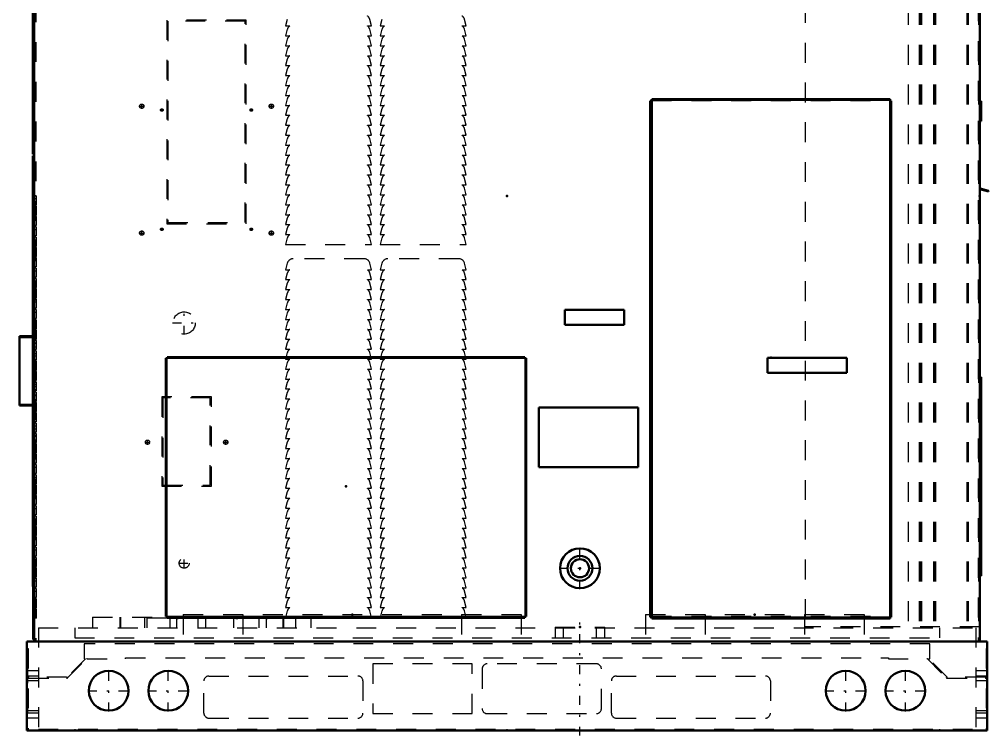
# Model space of a CAD drawing. Header units: inches. Extents: x -24.5 to 24.2, y -0.3 to 59.
# Drawn here: x -24.53 to 24.23, y -0.26 to 35.78 of the extents above; entities that cross this region are included whole.
import ezdxf

# ---------------------------------------------------------------- set-up
doc = ezdxf.new("R2010")
doc.units = ezdxf.units.IN
doc.header["$MEASUREMENT"] = 0
doc.linetypes.add('Center', pattern=[1.5, 0.45, -0.5, 0.05, -0.5])
doc.linetypes.add('Dashed', pattern=[2, 1, -1])
for name, color, linetype, lineweight in [('2d ConnectionPoints', 7, 'Continuous', 50), ('AM_0', 7, 'Continuous', 50), ('AM_4', 3, 'Continuous', 25), ('AM_7', 7, 'Center', 25), ('AM_9', 6, 'Dashed', 25)]:
    doc.layers.add(name, color=color, linetype=linetype, lineweight=lineweight)

msp = doc.modelspace()

# ---------------------------------------------------------------- linework, layer by layer
at = {"layer": '2d ConnectionPoints'}
for p in [(-23.781, 26.9), (0, 26.9), (0, 26.9), (23.781, 26.9), (13.276, 18.764), (-8.1, 12.292), (3.67, 8.161), (-7.788, 5.829), (12.463, 5.829), (3.67, 5.2), (0, 0)]:
    msp.add_point(p, dxfattribs=at)
at = {"layer": 'AM_0'}
for p, q in [((-23.782, 52.426), (-23.782, 4.475)), ((23.782, 52.426), (23.782, 4.475)), ((-23.861, 40.159), (-23.861, 29)), ((7.281, 31.762), (7.281, 5.632)), ((19.271, 31.762), (7.281, 31.762)), ((19.271, 31.728), (7.281, 31.728)), ((19.271, 31.762), (19.271, 5.632)), ((19.281, 31.757), (19.271, 31.757)), ((19.281, 31.691), (19.281, 31.757)), ((7.197, 31.691), (7.197, 5.699)), ((7.197, 31.691), (7.281, 31.691)), ((7.231, 31.691), (7.231, 5.699)), ((19.322, 31.691), (19.271, 31.691)), ((19.288, 31.691), (19.288, 5.699)), ((19.322, 31.691), (19.322, 5.699)), ((23.861, 31.659), (23.782, 31.659)), ((23.861, 31.659), (23.861, 30.659)), ((23.861, 30.659), (23.782, 30.659)), ((-23.861, 30), (-23.782, 30)), ((-23.861, 29), (-23.782, 29)), ((-23.861, 28.91), (-23.782, 28.91)), ((-23.861, 28.91), (-23.861, 7.25)), ((-23.861, 27.156), (-23.782, 27.156)), ((23.789, 27.242), (24.22, 27.127)), ((24.229, 27.16), (23.798, 27.275)), ((24.22, 27.127), (24.229, 27.16)), ((-23.861, 25.156), (-23.782, 25.156)), ((-23.861, 24.5), (-23.782, 24.5)), ((-23.861, 22), (-23.782, 22)), ((5.902, 21.159), (2.902, 21.159)), ((2.902, 21.159), (2.902, 20.409)), ((5.902, 20.409), (5.902, 21.159)), ((2.902, 20.409), (5.902, 20.409)), ((-24.532, 19.84), (-23.861, 19.84)), ((-24.532, 19.84), (-24.532, 16.348)), ((-17.1, 18.73), (-17.16, 18.73)), ((-17.16, 18.73), (-17.16, 5.73)), ((-17.126, 18.73), (-17.126, 5.73)), ((-17.1, 18.73), (-17.1, 18.79)), ((0.9, 18.79), (-17.1, 18.79)), ((0.9, 18.756), (-17.1, 18.756)), ((-17.093, 18.723), (-17.1, 18.73)), ((0.9, 18.723), (0.9, 18.79)), ((0.9, 18.73), (0.97, 18.73)), ((0.936, 18.73), (0.936, 5.73)), ((0.97, 18.73), (0.97, 5.73)), ((17.098, 18.75), (13.098, 18.75)), ((13.098, 18.75), (13.098, 18)), ((17.098, 18), (17.098, 18.75)), ((13.098, 18), (17.098, 18)), ((23.861, 17.781), (23.782, 17.781)), ((23.861, 17.781), (23.861, 7.781)), ((-23.861, 17.25), (-23.782, 17.25)), ((-24.532, 16.348), (-23.861, 16.348)), ((6.594, 16.25), (1.594, 16.25)), ((1.594, 16.25), (1.594, 13.25)), ((6.594, 13.25), (6.594, 16.25)), ((1.594, 13.25), (6.594, 13.25)), ((23.861, 7.781), (23.782, 7.781)), ((-23.861, 7.25), (-23.782, 7.25)), ((-23.841, 7.25), (-23.841, 4.569)), ((-17.093, 5.73), (-17.16, 5.73)), ((-17.1, 5.73), (-17.1, 5.66)), ((0.9, 5.694), (-17.1, 5.694)), ((0.9, 5.66), (-17.1, 5.66)), ((0.9, 5.73), (0.97, 5.73)), ((0.9, 5.73), (0.9, 5.66)), ((7.197, 5.699), (7.281, 5.699)), ((19.271, 5.666), (7.281, 5.666)), ((19.271, 5.632), (7.281, 5.632)), ((19.322, 5.699), (19.271, 5.699)), ((-24.155, 4.475), (24.155, 4.475)), ((-24.155, 4.475), (-24.155, 0)), ((-23.841, 4.569), (-23.782, 4.569)), ((24.155, 4.475), (24.155, 0)), ((-24.155, 0), (24.155, 0))]:
    msp.add_line(p, q, dxfattribs=at)
for centre, radius in [((3.67, 8.161), 1), ((3.67, 8.161), 0.625), ((3.67, 8.161), 0.455), ((-20.04, 2), 1), ((-17.04, 2), 1), ((17.04, 2), 1), ((20.04, 2), 1)]:
    msp.add_circle(centre, radius, dxfattribs=at)
for radius, start in [(0.068, 247.9757), (0.034, 221.4096)]:
    msp.add_arc((23.807, 27.308), radius, start, 255, dxfattribs=at)
at = {"layer": 'AM_4'}
for p, q in [((7.264, 31.691), (7.264, 5.699)), ((19.271, 31.695), (7.281, 31.695)), ((-23.861, 28.85), (-23.782, 28.85)), ((-23.861, 27.096), (-23.782, 27.096)), ((-23.861, 25.216), (-23.782, 25.216)), ((-23.861, 24.44), (-23.782, 24.44)), ((-23.861, 22.06), (-23.782, 22.06)), ((-24.532, 19.774), (-23.861, 19.774)), ((0.9, 18.723), (-17.093, 18.723)), ((-17.093, 5.73), (-17.093, 18.723)), ((0.903, 18.73), (0.903, 5.73)), ((-24.532, 16.414), (-23.861, 16.414)), ((0.9, 5.727), (-17.1, 5.727)), ((19.271, 5.699), (7.281, 5.699))]:
    msp.add_line(p, q, dxfattribs=at)
at = {"layer": 'AM_7'}
for p, q in [((-18.489, 31.412), (-18.261, 31.412)), ((-18.375, 31.298), (-18.375, 31.526)), ((-17.433, 31.22), (-17.299, 31.22)), ((-17.366, 31.153), (-17.366, 31.287)), ((-12.933, 31.22), (-12.799, 31.22)), ((-12.866, 31.153), (-12.866, 31.287)), ((-11.971, 31.412), (-11.743, 31.412)), ((-11.857, 31.298), (-11.857, 31.526)), ((-18.489, 25.028), (-18.261, 25.028)), ((-18.375, 24.914), (-18.375, 25.142)), ((-17.433, 25.22), (-17.299, 25.22)), ((-17.366, 25.153), (-17.366, 25.287)), ((-12.933, 25.22), (-12.799, 25.22)), ((-12.866, 25.153), (-12.866, 25.287)), ((-11.971, 25.028), (-11.743, 25.028)), ((-11.857, 24.914), (-11.857, 25.142)), ((-16.244, 19.917), (-16.244, 21.093)), ((-16.832, 20.505), (-15.656, 20.505)), ((-18.201, 14.505), (-17.973, 14.505)), ((-18.087, 14.391), (-18.087, 14.619)), ((-14.264, 14.505), (-14.036, 14.505)), ((-14.15, 14.391), (-14.15, 14.619)), ((3.67, 7.111), (3.67, 9.211)), ((-16.506, 8.415), (-15.982, 8.415)), ((-16.244, 8.152), (-16.244, 8.677)), ((2.62, 8.161), (4.72, 8.161)), ((3.67, -0.26), (3.67, 5.46)), ((-20.04, 0.95), (-20.04, 3.05)), ((-17.04, 0.95), (-17.04, 3.05)), ((17.04, 0.95), (17.04, 3.05)), ((20.04, 0.95), (20.04, 3.05)), ((-21.09, 2), (-18.99, 2)), ((-18.09, 2), (-15.99, 2)), ((15.99, 2), (18.09, 2)), ((18.99, 2), (21.09, 2))]:
    msp.add_line(p, q, dxfattribs=at)
at = {"layer": 'AM_9'}
for p, q in [((23.701, 52.685), (23.701, 4.485)), ((-23.701, 52.638), (-23.701, 4.485)), ((14.992, 52.603), (14.992, 5.213)), ((20.186, 52.5), (20.186, 5.213)), ((20.742, 52.5), (20.742, 5.213)), ((20.776, 52.5), (20.776, 5.213)), ((20.81, 52.5), (20.81, 5.213)), ((20.845, 52.5), (20.845, 5.213)), ((21.462, 52.5), (21.462, 5.213)), ((21.497, 52.5), (21.497, 5.213)), ((21.53, 52.5), (21.53, 5.213)), ((21.564, 52.5), (21.564, 5.213)), ((23.128, 52.5), (23.128, 5.213)), ((23.163, 52.5), (23.163, 5.213)), ((23.197, 52.5), (23.197, 5.213)), ((23.713, 52.5), (23.713, 5.213)), ((23.747, 52.5), (23.747, 5.213)), ((-17.12, 35.75), (-17.12, 25.5)), ((-13.12, 35.75), (-17.12, 35.75)), ((-13.18, 35.69), (-17.06, 35.69)), ((-17.06, 35.69), (-17.06, 25.56)), ((-13.18, 25.56), (-13.18, 35.69)), ((-13.12, 25.5), (-13.12, 35.75)), ((-11.056, 35.783), (-11.144, 35.455)), ((-6.814, 35.455), (-6.902, 35.783)), ((-6.292, 35.783), (-6.38, 35.455)), ((-2.05, 35.455), (-2.138, 35.783)), ((-11.144, 35.455), (-10.932, 35.455)), ((-11.056, 35.283), (-11.144, 34.955)), ((-7.026, 35.455), (-6.814, 35.455)), ((-6.814, 34.955), (-6.902, 35.283)), ((-6.38, 35.455), (-6.168, 35.455)), ((-6.292, 35.283), (-6.38, 34.955)), ((-2.262, 35.455), (-2.05, 35.455)), ((-2.05, 34.955), (-2.138, 35.283)), ((-23.861, 34.659), (-23.782, 34.659)), ((-11.144, 34.955), (-10.932, 34.955)), ((-11.056, 34.783), (-11.144, 34.455)), ((-7.026, 34.955), (-6.814, 34.955)), ((-6.814, 34.455), (-6.902, 34.783)), ((-6.38, 34.955), (-6.168, 34.955)), ((-6.292, 34.783), (-6.38, 34.455)), ((-2.262, 34.955), (-2.05, 34.955)), ((-2.05, 34.455), (-2.138, 34.783)), ((-23.861, 34.159), (-23.782, 34.159)), ((-11.144, 34.455), (-10.932, 34.455)), ((-11.056, 34.283), (-11.144, 33.955)), ((-7.026, 34.455), (-6.814, 34.455)), ((-6.814, 33.955), (-6.902, 34.283)), ((-6.38, 34.455), (-6.168, 34.455)), ((-6.292, 34.283), (-6.38, 33.955)), ((-2.262, 34.455), (-2.05, 34.455)), ((-2.05, 33.955), (-2.138, 34.283)), ((-11.144, 33.955), (-10.932, 33.955)), ((-11.056, 33.783), (-11.144, 33.455)), ((-7.026, 33.955), (-6.814, 33.955)), ((-6.814, 33.455), (-6.902, 33.783)), ((-6.38, 33.955), (-6.168, 33.955)), ((-6.292, 33.783), (-6.38, 33.455)), ((-2.262, 33.955), (-2.05, 33.955)), ((-2.05, 33.455), (-2.138, 33.783)), ((-11.144, 33.455), (-10.932, 33.455)), ((-11.056, 33.283), (-11.144, 32.955)), ((-7.026, 33.455), (-6.814, 33.455)), ((-6.814, 32.955), (-6.902, 33.283)), ((-6.38, 33.455), (-6.168, 33.455)), ((-6.292, 33.283), (-6.38, 32.955)), ((-2.262, 33.455), (-2.05, 33.455)), ((-2.05, 32.955), (-2.138, 33.283)), ((-11.144, 32.955), (-10.932, 32.955)), ((-11.056, 32.783), (-11.144, 32.455)), ((-7.026, 32.955), (-6.814, 32.955)), ((-6.814, 32.455), (-6.902, 32.783)), ((-6.38, 32.955), (-6.168, 32.955)), ((-6.292, 32.783), (-6.38, 32.455)), ((-2.262, 32.955), (-2.05, 32.955)), ((-2.05, 32.455), (-2.138, 32.783)), ((-11.144, 32.455), (-10.932, 32.455)), ((-11.056, 32.283), (-11.144, 31.955)), ((-7.026, 32.455), (-6.814, 32.455)), ((-6.814, 31.955), (-6.902, 32.283)), ((-6.38, 32.455), (-6.168, 32.455)), ((-6.292, 32.283), (-6.38, 31.955)), ((-2.262, 32.455), (-2.05, 32.455)), ((-2.05, 31.955), (-2.138, 32.283)), ((-11.144, 31.955), (-10.932, 31.955)), ((-11.056, 31.783), (-11.144, 31.455)), ((-7.026, 31.955), (-6.814, 31.955)), ((-6.814, 31.455), (-6.902, 31.783)), ((-6.38, 31.955), (-6.168, 31.955)), ((-6.292, 31.783), (-6.38, 31.455)), ((-2.262, 31.955), (-2.05, 31.955)), ((-2.05, 31.455), (-2.138, 31.783)), ((19.271, 31.757), (7.281, 31.757)), ((7.281, 31.757), (7.281, 5.757)), ((7.281, 31.707), (19.271, 31.707)), ((-11.144, 31.455), (-10.932, 31.455)), ((-11.056, 31.283), (-11.144, 30.955)), ((-7.026, 31.455), (-6.814, 31.455)), ((-6.814, 30.955), (-6.902, 31.283)), ((-6.38, 31.455), (-6.168, 31.455)), ((-6.292, 31.283), (-6.38, 30.955)), ((-2.262, 31.455), (-2.05, 31.455)), ((-2.05, 30.955), (-2.138, 31.283)), ((19.281, 5.757), (19.281, 31.691)), ((-11.144, 30.955), (-10.932, 30.955)), ((-11.056, 30.783), (-11.144, 30.455)), ((-7.026, 30.955), (-6.814, 30.955)), ((-6.814, 30.455), (-6.902, 30.783)), ((-6.38, 30.955), (-6.168, 30.955)), ((-6.292, 30.783), (-6.38, 30.455)), ((-2.262, 30.955), (-2.05, 30.955)), ((-2.05, 30.455), (-2.138, 30.783)), ((-11.144, 30.455), (-10.932, 30.455)), ((-11.056, 30.283), (-11.144, 29.955)), ((-7.026, 30.455), (-6.814, 30.455)), ((-6.814, 29.955), (-6.902, 30.283)), ((-6.38, 30.455), (-6.168, 30.455)), ((-6.292, 30.283), (-6.38, 29.955)), ((-2.262, 30.455), (-2.05, 30.455)), ((-2.05, 29.955), (-2.138, 30.283)), ((-11.144, 29.955), (-10.932, 29.955)), ((-11.056, 29.783), (-11.144, 29.455)), ((-7.026, 29.955), (-6.814, 29.955)), ((-6.814, 29.455), (-6.902, 29.783)), ((-6.38, 29.955), (-6.168, 29.955)), ((-6.292, 29.783), (-6.38, 29.455)), ((-2.262, 29.955), (-2.05, 29.955)), ((-2.05, 29.455), (-2.138, 29.783)), ((-23.861, 29.346), (-23.782, 29.346)), ((-11.144, 29.455), (-10.932, 29.455)), ((-11.056, 29.283), (-11.144, 28.955)), ((-7.026, 29.455), (-6.814, 29.455)), ((-6.814, 28.955), (-6.902, 29.283)), ((-6.38, 29.455), (-6.168, 29.455)), ((-6.292, 29.283), (-6.38, 28.955)), ((-2.262, 29.455), (-2.05, 29.455)), ((-2.05, 28.955), (-2.138, 29.283)), ((-11.144, 28.955), (-10.932, 28.955)), ((-11.056, 28.783), (-11.144, 28.455)), ((-7.026, 28.955), (-6.814, 28.955)), ((-6.814, 28.455), (-6.902, 28.783)), ((-6.38, 28.955), (-6.168, 28.955)), ((-6.292, 28.783), (-6.38, 28.455)), ((-2.262, 28.955), (-2.05, 28.955)), ((-2.05, 28.455), (-2.138, 28.783)), ((-11.144, 28.455), (-10.932, 28.455)), ((-11.056, 28.283), (-11.144, 27.955)), ((-7.026, 28.455), (-6.814, 28.455)), ((-6.814, 27.955), (-6.902, 28.283)), ((-6.38, 28.455), (-6.168, 28.455)), ((-6.292, 28.283), (-6.38, 27.955)), ((-2.262, 28.455), (-2.05, 28.455)), ((-2.05, 27.955), (-2.138, 28.283)), ((-23.701, 28.112), (-23.782, 28.112)), ((-23.701, 27.912), (-23.782, 27.912)), ((-11.144, 27.955), (-10.932, 27.955)), ((-7.026, 27.955), (-6.814, 27.955)), ((-6.38, 27.955), (-6.168, 27.955)), ((-2.262, 27.955), (-2.05, 27.955)), ((-11.056, 27.783), (-11.144, 27.455)), ((-11.144, 27.455), (-10.932, 27.455)), ((-7.026, 27.455), (-6.814, 27.455)), ((-6.814, 27.455), (-6.902, 27.783)), ((-6.292, 27.783), (-6.38, 27.455)), ((-6.38, 27.455), (-6.168, 27.455)), ((-2.262, 27.455), (-2.05, 27.455)), ((-2.05, 27.455), (-2.138, 27.783)), ((-23.681, 26.9), (-23.782, 26.9)), ((-23.681, 26.9), (-23.681, 26.45)), ((-11.056, 27.283), (-11.144, 26.955)), ((-11.144, 26.955), (-10.932, 26.955)), ((-7.026, 26.955), (-6.814, 26.955)), ((-6.814, 26.955), (-6.902, 27.283)), ((-6.292, 27.283), (-6.38, 26.955)), ((-6.38, 26.955), (-6.168, 26.955)), ((-2.262, 26.955), (-2.05, 26.955)), ((-2.05, 26.955), (-2.138, 27.283)), ((-23.681, 26.752), (-23.782, 26.752)), ((-23.681, 26.45), (-23.782, 26.45)), ((-23.681, 26.38), (-23.782, 26.38)), ((-23.681, 26.38), (-23.681, 25.93)), ((-11.056, 26.783), (-11.144, 26.455)), ((-11.144, 26.455), (-10.932, 26.455)), ((-7.026, 26.455), (-6.814, 26.455)), ((-6.814, 26.455), (-6.902, 26.783)), ((-6.292, 26.783), (-6.38, 26.455)), ((-6.38, 26.455), (-6.168, 26.455)), ((-2.262, 26.455), (-2.05, 26.455)), ((-2.05, 26.455), (-2.138, 26.783)), ((-23.681, 26.232), (-23.782, 26.232)), ((-23.681, 25.93), (-23.782, 25.93)), ((-23.681, 25.86), (-23.782, 25.86)), ((-23.681, 25.86), (-23.681, 25.41)), ((-11.056, 26.283), (-11.144, 25.955)), ((-11.144, 25.955), (-10.932, 25.955)), ((-7.026, 25.955), (-6.814, 25.955)), ((-6.814, 25.955), (-6.902, 26.283)), ((-6.292, 26.283), (-6.38, 25.955)), ((-6.38, 25.955), (-6.168, 25.955)), ((-2.262, 25.955), (-2.05, 25.955)), ((-2.05, 25.955), (-2.138, 26.283)), ((-23.681, 25.712), (-23.782, 25.712)), ((-23.681, 25.41), (-23.782, 25.41)), ((-17.12, 25.5), (-13.12, 25.5)), ((-17.06, 25.56), (-13.18, 25.56)), ((-11.056, 25.783), (-11.144, 25.455)), ((-11.144, 25.455), (-10.932, 25.455)), ((-7.026, 25.455), (-6.814, 25.455)), ((-6.814, 25.455), (-6.902, 25.783)), ((-6.292, 25.783), (-6.38, 25.455)), ((-6.38, 25.455), (-6.168, 25.455)), ((-2.262, 25.455), (-2.05, 25.455)), ((-2.05, 25.455), (-2.138, 25.783)), ((-23.681, 25.34), (-23.782, 25.34)), ((-23.681, 25.192), (-23.782, 25.192)), ((-23.681, 24.89), (-23.782, 24.89)), ((-23.681, 25.34), (-23.681, 24.89)), ((-11.056, 25.283), (-11.144, 24.955)), ((-11.144, 24.955), (-10.932, 24.955)), ((-7.026, 24.955), (-6.814, 24.955)), ((-6.814, 24.955), (-6.902, 25.283)), ((-6.292, 25.283), (-6.38, 24.955)), ((-6.38, 24.955), (-6.168, 24.955)), ((-2.262, 24.955), (-2.05, 24.955)), ((-2.05, 24.955), (-2.138, 25.283)), ((-23.681, 24.82), (-23.782, 24.82)), ((-23.681, 24.672), (-23.782, 24.672)), ((-23.681, 24.82), (-23.681, 24.37)), ((-11.056, 24.783), (-11.144, 24.455)), ((-11.144, 24.455), (-6.814, 24.455)), ((-6.814, 24.455), (-6.902, 24.783)), ((-6.292, 24.783), (-6.38, 24.455)), ((-6.38, 24.455), (-2.05, 24.455)), ((-2.05, 24.455), (-2.138, 24.783)), ((-23.681, 24.37), (-23.782, 24.37)), ((-23.681, 24.3), (-23.782, 24.3)), ((-23.681, 24.152), (-23.782, 24.152)), ((-23.681, 24.3), (-23.681, 23.85)), ((-23.681, 23.85), (-23.782, 23.85)), ((-23.681, 23.78), (-23.782, 23.78)), ((-23.681, 23.632), (-23.782, 23.632)), ((-23.681, 23.78), (-23.681, 23.33)), ((-11.054, 23.513), (-11.142, 23.185)), ((-7.19, 23.735), (-10.764, 23.735)), ((-6.812, 23.185), (-6.9, 23.513)), ((-6.29, 23.513), (-6.378, 23.185)), ((-2.426, 23.735), (-6, 23.735)), ((-2.048, 23.185), (-2.136, 23.513)), ((-23.681, 23.33), (-23.782, 23.33)), ((-23.681, 23.26), (-23.782, 23.26)), ((-23.681, 23.112), (-23.782, 23.112)), ((-23.681, 23.26), (-23.681, 22.81)), ((-11.142, 23.185), (-10.93, 23.185)), ((-11.054, 23.013), (-11.142, 22.685)), ((-7.024, 23.185), (-6.812, 23.185)), ((-6.812, 22.685), (-6.9, 23.013)), ((-6.378, 23.185), (-6.166, 23.185)), ((-6.29, 23.013), (-6.378, 22.685)), ((-2.26, 23.185), (-2.048, 23.185)), ((-2.048, 22.685), (-2.136, 23.013)), ((-23.861, 22.66), (-23.782, 22.66)), ((-23.861, 22.6), (-23.782, 22.6)), ((-23.681, 22.81), (-23.782, 22.81)), ((-23.681, 22.74), (-23.782, 22.74)), ((-23.681, 22.592), (-23.782, 22.592)), ((-23.681, 22.74), (-23.681, 22.29)), ((-11.142, 22.685), (-10.93, 22.685)), ((-11.054, 22.513), (-11.142, 22.185)), ((-7.024, 22.685), (-6.812, 22.685)), ((-6.812, 22.185), (-6.9, 22.513)), ((-6.378, 22.685), (-6.166, 22.685)), ((-6.29, 22.513), (-6.378, 22.185)), ((-2.26, 22.685), (-2.048, 22.685)), ((-2.048, 22.185), (-2.136, 22.513)), ((-23.681, 22.29), (-23.782, 22.29)), ((-23.681, 22.22), (-23.782, 22.22)), ((-23.681, 22.072), (-23.782, 22.072)), ((-23.681, 22.22), (-23.681, 21.77)), ((-11.142, 22.185), (-10.93, 22.185)), ((-11.054, 22.013), (-11.142, 21.685)), ((-7.024, 22.185), (-6.812, 22.185)), ((-6.812, 21.685), (-6.9, 22.013)), ((-6.378, 22.185), (-6.166, 22.185)), ((-6.29, 22.013), (-6.378, 21.685)), ((-2.26, 22.185), (-2.048, 22.185)), ((-2.048, 21.685), (-2.136, 22.013)), ((-23.681, 21.77), (-23.782, 21.77)), ((-23.681, 21.7), (-23.782, 21.7)), ((-23.681, 21.552), (-23.782, 21.552)), ((-23.681, 21.7), (-23.681, 21.25)), ((-11.142, 21.685), (-10.93, 21.685)), ((-11.054, 21.513), (-11.142, 21.185)), ((-7.024, 21.685), (-6.812, 21.685)), ((-6.812, 21.185), (-6.9, 21.513)), ((-6.378, 21.685), (-6.166, 21.685)), ((-6.29, 21.513), (-6.378, 21.185)), ((-2.26, 21.685), (-2.048, 21.685)), ((-2.048, 21.185), (-2.136, 21.513)), ((-23.681, 21.25), (-23.782, 21.25)), ((-23.681, 21.18), (-23.782, 21.18)), ((-23.681, 21.032), (-23.782, 21.032)), ((-23.681, 21.18), (-23.681, 20.73)), ((-11.142, 21.185), (-10.93, 21.185)), ((-11.054, 21.013), (-11.142, 20.685)), ((-7.024, 21.185), (-6.812, 21.185)), ((-6.812, 20.685), (-6.9, 21.013)), ((-6.378, 21.185), (-6.166, 21.185)), ((-6.29, 21.013), (-6.378, 20.685)), ((-2.26, 21.185), (-2.048, 21.185)), ((-2.048, 20.685), (-2.136, 21.013)), ((-23.681, 20.73), (-23.782, 20.73)), ((-23.681, 20.66), (-23.782, 20.66)), ((-23.681, 20.512), (-23.782, 20.512)), ((-23.681, 20.66), (-23.681, 20.21)), ((-11.142, 20.685), (-10.93, 20.685)), ((-11.054, 20.513), (-11.142, 20.185)), ((-7.024, 20.685), (-6.812, 20.685)), ((-6.812, 20.185), (-6.9, 20.513)), ((-6.378, 20.685), (-6.166, 20.685)), ((-6.29, 20.513), (-6.378, 20.185)), ((-2.26, 20.685), (-2.048, 20.685)), ((-2.048, 20.185), (-2.136, 20.513)), ((-23.681, 20.21), (-23.782, 20.21)), ((-23.681, 20.14), (-23.782, 20.14)), ((-23.681, 20.14), (-23.681, 19.69)), ((-11.142, 20.185), (-10.93, 20.185)), ((-11.054, 20.013), (-11.142, 19.685)), ((-7.024, 20.185), (-6.812, 20.185)), ((-6.812, 19.685), (-6.9, 20.013)), ((-6.378, 20.185), (-6.166, 20.185)), ((-6.29, 20.013), (-6.378, 19.685)), ((-2.26, 20.185), (-2.048, 20.185)), ((-2.048, 19.685), (-2.136, 20.013)), ((-24.532, 19.807), (-23.782, 19.807)), ((-23.861, 19.84), (-23.782, 19.84)), ((-23.861, 19.774), (-23.782, 19.774)), ((-23.681, 19.992), (-23.782, 19.992)), ((-23.701, 19.949), (-23.782, 19.949)), ((-23.701, 19.801), (-23.782, 19.801)), ((-23.681, 19.69), (-23.782, 19.69)), ((-23.681, 19.62), (-23.782, 19.62)), ((-23.681, 19.62), (-23.681, 19.17)), ((-11.142, 19.685), (-10.93, 19.685)), ((-11.054, 19.513), (-11.142, 19.185)), ((-7.024, 19.685), (-6.812, 19.685)), ((-6.812, 19.185), (-6.9, 19.513)), ((-6.378, 19.685), (-6.166, 19.685)), ((-6.29, 19.513), (-6.378, 19.185)), ((-2.26, 19.685), (-2.048, 19.685)), ((-2.048, 19.185), (-2.136, 19.513)), ((-23.701, 19.49), (-23.782, 19.49)), ((-23.681, 19.472), (-23.782, 19.472)), ((-23.701, 19.286), (-23.782, 19.286)), ((-23.681, 19.17), (-23.782, 19.17)), ((-23.701, 19.138), (-23.782, 19.138)), ((-23.681, 19.1), (-23.782, 19.1)), ((-23.681, 19.1), (-23.681, 18.65)), ((-11.142, 19.185), (-10.93, 19.185)), ((-7.024, 19.185), (-6.812, 19.185)), ((-6.378, 19.185), (-6.166, 19.185)), ((-2.26, 19.185), (-2.048, 19.185)), ((-23.681, 18.952), (-23.782, 18.952)), ((-23.701, 18.827), (-23.782, 18.827)), ((-23.681, 18.65), (-23.782, 18.65)), ((-23.701, 18.623), (-23.782, 18.623)), ((-23.681, 18.58), (-23.782, 18.58)), ((-23.681, 18.58), (-23.681, 18.13)), ((-17.121, 18.73), (-17.121, 5.73)), ((0.9, 18.751), (-17.1, 18.751)), ((-11.054, 19.013), (-11.142, 18.685)), ((-11.142, 18.685), (-10.93, 18.685)), ((-7.024, 18.685), (-6.812, 18.685)), ((-6.812, 18.685), (-6.9, 19.013)), ((-6.29, 19.013), (-6.378, 18.685)), ((-6.378, 18.685), (-6.166, 18.685)), ((-2.26, 18.685), (-2.048, 18.685)), ((-2.048, 18.685), (-2.136, 19.013)), ((0.931, 5.73), (0.931, 18.73)), ((-23.701, 18.475), (-23.782, 18.475)), ((-23.681, 18.432), (-23.782, 18.432)), ((-23.701, 18.164), (-23.782, 18.164)), ((-23.681, 18.13), (-23.782, 18.13)), ((-23.681, 18.06), (-23.782, 18.06)), ((-23.681, 18.06), (-23.681, 17.61)), ((-11.054, 18.513), (-11.142, 18.185)), ((-11.142, 18.185), (-10.93, 18.185)), ((-7.024, 18.185), (-6.812, 18.185)), ((-6.812, 18.185), (-6.9, 18.513)), ((-6.29, 18.513), (-6.378, 18.185)), ((-6.378, 18.185), (-6.166, 18.185)), ((-2.26, 18.185), (-2.048, 18.185)), ((-2.048, 18.185), (-2.136, 18.513)), ((-23.701, 17.96), (-23.782, 17.96)), ((-23.681, 17.912), (-23.782, 17.912)), ((-23.701, 17.812), (-23.782, 17.812)), ((-23.681, 17.61), (-23.782, 17.61)), ((-11.054, 18.013), (-11.142, 17.685)), ((-11.142, 17.685), (-10.93, 17.685)), ((-7.024, 17.685), (-6.812, 17.685)), ((-6.812, 17.685), (-6.9, 18.013)), ((-6.29, 18.013), (-6.378, 17.685)), ((-6.378, 17.685), (-6.166, 17.685)), ((-2.26, 17.685), (-2.048, 17.685)), ((-2.048, 17.685), (-2.136, 18.013)), ((-23.681, 17.54), (-23.782, 17.54)), ((-23.701, 17.501), (-23.782, 17.501)), ((-23.681, 17.392), (-23.782, 17.392)), ((-23.701, 17.297), (-23.782, 17.297)), ((-23.701, 17.149), (-23.782, 17.149)), ((-23.681, 17.09), (-23.782, 17.09)), ((-23.681, 17.54), (-23.681, 17.09)), ((-11.054, 17.513), (-11.142, 17.185)), ((-11.142, 17.185), (-10.93, 17.185)), ((-7.024, 17.185), (-6.812, 17.185)), ((-6.812, 17.185), (-6.9, 17.513)), ((-6.29, 17.513), (-6.378, 17.185)), ((-6.378, 17.185), (-6.166, 17.185)), ((-2.26, 17.185), (-2.048, 17.185)), ((-2.048, 17.185), (-2.136, 17.513)), ((-23.861, 17), (-23.782, 17)), ((-23.681, 17.02), (-23.782, 17.02)), ((-23.681, 16.872), (-23.782, 16.872)), ((-23.701, 16.838), (-23.782, 16.838)), ((-23.701, 16.634), (-23.782, 16.634)), ((-23.681, 17.02), (-23.681, 16.57)), ((-14.87, 16.79), (-17.37, 16.79)), ((-17.37, 16.79), (-17.37, 12.29)), ((-17.31, 16.73), (-17.31, 12.35)), ((-14.93, 16.73), (-17.31, 16.73)), ((-14.93, 12.35), (-14.93, 16.73)), ((-14.87, 12.29), (-14.87, 16.79)), ((-11.054, 17.013), (-11.142, 16.685)), ((-11.142, 16.685), (-10.93, 16.685)), ((-7.024, 16.685), (-6.812, 16.685)), ((-6.812, 16.685), (-6.9, 17.013)), ((-6.29, 17.013), (-6.378, 16.685)), ((-6.378, 16.685), (-6.166, 16.685)), ((-2.26, 16.685), (-2.048, 16.685)), ((-2.048, 16.685), (-2.136, 17.013)), ((-24.532, 16.381), (-23.782, 16.381)), ((-23.861, 16.414), (-23.782, 16.414)), ((-23.861, 16.348), (-23.782, 16.348)), ((-23.681, 16.57), (-23.782, 16.57)), ((-23.681, 16.5), (-23.782, 16.5)), ((-23.701, 16.486), (-23.782, 16.486)), ((-23.681, 16.352), (-23.782, 16.352)), ((-23.701, 16.175), (-23.782, 16.175)), ((-23.681, 16.5), (-23.681, 16.05)), ((-11.054, 16.513), (-11.142, 16.185)), ((-11.142, 16.185), (-10.93, 16.185)), ((-7.024, 16.185), (-6.812, 16.185)), ((-6.812, 16.185), (-6.9, 16.513)), ((-6.29, 16.513), (-6.378, 16.185)), ((-6.378, 16.185), (-6.166, 16.185)), ((-2.26, 16.185), (-2.048, 16.185)), ((-2.048, 16.185), (-2.136, 16.513)), ((-23.681, 16.05), (-23.782, 16.05)), ((-23.681, 15.98), (-23.782, 15.98)), ((-23.701, 15.971), (-23.782, 15.971)), ((-23.681, 15.832), (-23.782, 15.832)), ((-23.701, 15.823), (-23.782, 15.823)), ((-23.681, 15.98), (-23.681, 15.53)), ((-11.054, 16.013), (-11.142, 15.685)), ((-11.142, 15.685), (-10.93, 15.685)), ((-7.024, 15.685), (-6.812, 15.685)), ((-6.812, 15.685), (-6.9, 16.013)), ((-6.29, 16.013), (-6.378, 15.685)), ((-6.378, 15.685), (-6.166, 15.685)), ((-2.26, 15.685), (-2.048, 15.685)), ((-2.048, 15.685), (-2.136, 16.013)), ((-23.681, 15.53), (-23.782, 15.53)), ((-23.701, 15.512), (-23.782, 15.512)), ((-23.681, 15.46), (-23.782, 15.46)), ((-23.681, 15.312), (-23.782, 15.312)), ((-23.701, 15.308), (-23.782, 15.308)), ((-23.701, 15.16), (-23.782, 15.16)), ((-23.681, 15.46), (-23.681, 15.01)), ((-11.054, 15.513), (-11.142, 15.185)), ((-11.142, 15.185), (-10.93, 15.185)), ((-7.024, 15.185), (-6.812, 15.185)), ((-6.812, 15.185), (-6.9, 15.513)), ((-6.29, 15.513), (-6.378, 15.185)), ((-6.378, 15.185), (-6.166, 15.185)), ((-2.26, 15.185), (-2.048, 15.185)), ((-2.048, 15.185), (-2.136, 15.513)), ((-23.797, 15), (-23.797, 12)), ((-23.797, 15), (-23.782, 15)), ((-23.797, 14.875), (-23.782, 14.875)), ((-23.681, 15.01), (-23.782, 15.01)), ((-23.681, 14.94), (-23.782, 14.94)), ((-23.701, 14.849), (-23.782, 14.849)), ((-23.681, 14.792), (-23.782, 14.792)), ((-23.681, 14.94), (-23.681, 14.49)), ((-11.054, 15.013), (-11.142, 14.685)), ((-11.142, 14.685), (-10.93, 14.685)), ((-7.024, 14.685), (-6.812, 14.685)), ((-6.812, 14.685), (-6.9, 15.013)), ((-6.29, 15.013), (-6.378, 14.685)), ((-6.378, 14.685), (-6.166, 14.685)), ((-2.26, 14.685), (-2.048, 14.685)), ((-2.048, 14.685), (-2.136, 15.013)), ((-23.681, 14.49), (-23.782, 14.49)), ((-23.681, 14.42), (-23.782, 14.42)), ((-23.681, 14.272), (-23.782, 14.272)), ((-23.681, 14.42), (-23.681, 13.97)), ((-11.054, 14.513), (-11.142, 14.185)), ((-11.142, 14.185), (-10.93, 14.185)), ((-7.024, 14.185), (-6.812, 14.185)), ((-6.812, 14.185), (-6.9, 14.513)), ((-6.29, 14.513), (-6.378, 14.185)), ((-6.378, 14.185), (-6.166, 14.185)), ((-2.26, 14.185), (-2.048, 14.185)), ((-2.048, 14.185), (-2.136, 14.513)), ((-23.681, 13.97), (-23.782, 13.97)), ((-23.681, 13.9), (-23.782, 13.9)), ((-23.681, 13.752), (-23.782, 13.752)), ((-23.681, 13.9), (-23.681, 13.45)), ((-11.054, 14.013), (-11.142, 13.685)), ((-11.142, 13.685), (-10.93, 13.685)), ((-7.024, 13.685), (-6.812, 13.685)), ((-6.812, 13.685), (-6.9, 14.013)), ((-6.29, 14.013), (-6.378, 13.685)), ((-6.378, 13.685), (-6.166, 13.685)), ((-2.26, 13.685), (-2.048, 13.685)), ((-2.048, 13.685), (-2.136, 14.013)), ((-23.841, 13.267), (-23.782, 13.267)), ((-23.841, 13.267), (-23.841, 7.25)), ((-23.681, 13.45), (-23.782, 13.45)), ((-23.681, 13.38), (-23.782, 13.38)), ((-23.681, 13.232), (-23.782, 13.232)), ((-23.681, 13.38), (-23.681, 12.93)), ((-11.054, 13.513), (-11.142, 13.185)), ((-11.142, 13.185), (-10.93, 13.185)), ((-7.024, 13.185), (-6.812, 13.185)), ((-6.812, 13.185), (-6.9, 13.513)), ((-6.29, 13.513), (-6.378, 13.185)), ((-6.378, 13.185), (-6.166, 13.185)), ((-2.26, 13.185), (-2.048, 13.185)), ((-2.048, 13.185), (-2.136, 13.513)), ((-23.846, 12.787), (-23.846, 10.737)), ((-23.841, 12.787), (-23.846, 12.787)), ((-23.681, 12.93), (-23.782, 12.93)), ((-23.681, 12.86), (-23.782, 12.86)), ((-23.681, 12.712), (-23.782, 12.712)), ((-23.681, 12.86), (-23.681, 12.41)), ((-11.054, 13.013), (-11.142, 12.685)), ((-11.142, 12.685), (-10.93, 12.685)), ((-7.024, 12.685), (-6.812, 12.685)), ((-6.812, 12.685), (-6.9, 13.013)), ((-6.29, 13.013), (-6.378, 12.685)), ((-6.378, 12.685), (-6.166, 12.685)), ((-2.26, 12.685), (-2.048, 12.685)), ((-2.048, 12.685), (-2.136, 13.013)), ((-23.681, 12.41), (-23.782, 12.41)), ((-23.681, 12.34), (-23.782, 12.34)), ((-23.681, 12.192), (-23.782, 12.192)), ((-23.681, 12.34), (-23.681, 11.89)), ((-17.37, 12.29), (-14.87, 12.29)), ((-17.31, 12.35), (-14.93, 12.35)), ((-11.054, 12.513), (-11.142, 12.185)), ((-6.812, 12.185), (-6.9, 12.513)), ((-6.29, 12.513), (-6.378, 12.185)), ((-2.048, 12.185), (-2.136, 12.513)), ((-23.797, 12.125), (-23.782, 12.125)), ((-23.797, 12), (-23.782, 12)), ((-23.681, 11.89), (-23.782, 11.89)), ((-23.681, 11.82), (-23.782, 11.82)), ((-23.681, 11.82), (-23.681, 11.37)), ((-11.142, 12.185), (-10.93, 12.185)), ((-11.054, 12.013), (-11.142, 11.685)), ((-7.024, 12.185), (-6.812, 12.185)), ((-6.812, 11.685), (-6.9, 12.013)), ((-6.378, 12.185), (-6.166, 12.185)), ((-6.29, 12.013), (-6.378, 11.685)), ((-2.26, 12.185), (-2.048, 12.185)), ((-2.048, 11.685), (-2.136, 12.013)), ((-23.681, 11.672), (-23.782, 11.672)), ((-23.681, 11.37), (-23.782, 11.37)), ((-23.681, 11.3), (-23.782, 11.3)), ((-23.681, 11.3), (-23.681, 10.85)), ((-11.142, 11.685), (-10.93, 11.685)), ((-11.054, 11.513), (-11.142, 11.185)), ((-7.024, 11.685), (-6.812, 11.685)), ((-6.812, 11.185), (-6.9, 11.513)), ((-6.378, 11.685), (-6.166, 11.685)), ((-6.29, 11.513), (-6.378, 11.185)), ((-2.26, 11.685), (-2.048, 11.685)), ((-2.048, 11.185), (-2.136, 11.513)), ((-23.846, 10.737), (-23.841, 10.737)), ((-23.681, 11.152), (-23.782, 11.152)), ((-23.681, 10.85), (-23.782, 10.85)), ((-23.681, 10.78), (-23.782, 10.78)), ((-23.681, 10.78), (-23.681, 10.33)), ((-11.142, 11.185), (-10.93, 11.185)), ((-11.054, 11.013), (-11.142, 10.685)), ((-7.024, 11.185), (-6.812, 11.185)), ((-6.812, 10.685), (-6.9, 11.013)), ((-6.378, 11.185), (-6.166, 11.185)), ((-6.29, 11.013), (-6.378, 10.685)), ((-2.26, 11.185), (-2.048, 11.185)), ((-2.048, 10.685), (-2.136, 11.013)), ((-23.681, 10.632), (-23.782, 10.632)), ((-23.681, 10.33), (-23.782, 10.33)), ((-23.681, 10.26), (-23.782, 10.26)), ((-23.681, 10.26), (-23.681, 9.81)), ((-11.142, 10.685), (-10.93, 10.685)), ((-11.054, 10.513), (-11.142, 10.185)), ((-7.024, 10.685), (-6.812, 10.685)), ((-6.812, 10.185), (-6.9, 10.513)), ((-6.378, 10.685), (-6.166, 10.685)), ((-6.29, 10.513), (-6.378, 10.185)), ((-2.26, 10.685), (-2.048, 10.685)), ((-2.048, 10.185), (-2.136, 10.513)), ((-23.861, 10), (-23.782, 10)), ((-23.681, 10.112), (-23.782, 10.112)), ((-23.681, 9.81), (-23.782, 9.81)), ((-11.142, 10.185), (-10.93, 10.185)), ((-11.054, 10.013), (-11.142, 9.685)), ((-7.024, 10.185), (-6.812, 10.185)), ((-6.812, 9.685), (-6.9, 10.013)), ((-6.378, 10.185), (-6.166, 10.185)), ((-6.29, 10.013), (-6.378, 9.685)), ((-2.26, 10.185), (-2.048, 10.185)), ((-2.048, 9.685), (-2.136, 10.013)), ((-23.681, 9.74), (-23.782, 9.74)), ((-23.681, 9.592), (-23.782, 9.592)), ((-23.681, 9.29), (-23.782, 9.29)), ((-23.681, 9.74), (-23.681, 9.29)), ((-11.142, 9.685), (-10.93, 9.685)), ((-11.054, 9.513), (-11.142, 9.185)), ((-7.024, 9.685), (-6.812, 9.685)), ((-6.812, 9.185), (-6.9, 9.513)), ((-6.378, 9.685), (-6.166, 9.685)), ((-6.29, 9.513), (-6.378, 9.185)), ((-2.26, 9.685), (-2.048, 9.685)), ((-2.048, 9.185), (-2.136, 9.513)), ((-23.861, 9), (-23.782, 9)), ((-23.681, 9.22), (-23.782, 9.22)), ((-23.681, 9.072), (-23.782, 9.072)), ((-23.681, 9.22), (-23.681, 8.77)), ((-11.142, 9.185), (-10.93, 9.185)), ((-11.054, 9.013), (-11.142, 8.685)), ((-7.024, 9.185), (-6.812, 9.185)), ((-6.812, 8.685), (-6.9, 9.013)), ((-6.378, 9.185), (-6.166, 9.185)), ((-6.29, 9.013), (-6.378, 8.685)), ((-2.26, 9.185), (-2.048, 9.185)), ((-2.048, 8.685), (-2.136, 9.013)), ((-23.681, 8.77), (-23.782, 8.77)), ((-23.681, 8.7), (-23.782, 8.7)), ((-23.681, 8.552), (-23.782, 8.552)), ((-23.681, 8.7), (-23.681, 8.25)), ((-11.142, 8.685), (-10.93, 8.685)), ((-11.054, 8.513), (-11.142, 8.185)), ((-7.024, 8.685), (-6.812, 8.685)), ((-6.812, 8.185), (-6.9, 8.513)), ((-6.378, 8.685), (-6.166, 8.685)), ((-6.29, 8.513), (-6.378, 8.185)), ((-2.26, 8.685), (-2.048, 8.685)), ((-2.048, 8.185), (-2.136, 8.513)), ((-23.681, 8.25), (-23.782, 8.25)), ((-23.681, 8.18), (-23.782, 8.18)), ((-23.681, 8.032), (-23.782, 8.032)), ((-23.681, 8.18), (-23.681, 7.73)), ((-11.142, 8.185), (-10.93, 8.185)), ((-11.054, 8.013), (-11.142, 7.685)), ((-7.024, 8.185), (-6.812, 8.185)), ((-6.812, 7.685), (-6.9, 8.013)), ((-6.378, 8.185), (-6.166, 8.185)), ((-6.29, 8.013), (-6.378, 7.685)), ((-2.26, 8.185), (-2.048, 8.185)), ((-2.048, 7.685), (-2.136, 8.013)), ((-23.681, 7.73), (-23.782, 7.73)), ((-23.681, 7.66), (-23.782, 7.66)), ((-23.681, 7.512), (-23.782, 7.512)), ((-23.681, 7.66), (-23.681, 7.21)), ((-11.142, 7.685), (-10.93, 7.685)), ((-11.054, 7.513), (-11.142, 7.185)), ((-7.024, 7.685), (-6.812, 7.685)), ((-6.812, 7.185), (-6.9, 7.513)), ((-6.378, 7.685), (-6.166, 7.685)), ((-6.29, 7.513), (-6.378, 7.185)), ((-2.26, 7.685), (-2.048, 7.685)), ((-2.048, 7.185), (-2.136, 7.513)), ((-23.681, 7.21), (-23.782, 7.21)), ((-23.681, 7.14), (-23.782, 7.14)), ((-23.681, 6.992), (-23.782, 6.992)), ((-23.681, 7.14), (-23.681, 6.69)), ((-11.142, 7.185), (-10.93, 7.185)), ((-11.054, 7.013), (-11.142, 6.685)), ((-7.024, 7.185), (-6.812, 7.185)), ((-6.812, 6.685), (-6.9, 7.013)), ((-6.378, 7.185), (-6.166, 7.185)), ((-6.29, 7.013), (-6.378, 6.685)), ((-2.26, 7.185), (-2.048, 7.185)), ((-2.048, 6.685), (-2.136, 7.013)), ((-23.681, 6.69), (-23.782, 6.69)), ((-23.681, 6.62), (-23.782, 6.62)), ((-23.681, 6.472), (-23.782, 6.472)), ((-23.681, 6.62), (-23.681, 6.17)), ((-11.142, 6.685), (-10.93, 6.685)), ((-11.054, 6.513), (-11.142, 6.185)), ((-7.024, 6.685), (-6.812, 6.685)), ((-6.812, 6.185), (-6.9, 6.513)), ((-6.378, 6.685), (-6.166, 6.685)), ((-6.29, 6.513), (-6.378, 6.185)), ((-2.26, 6.685), (-2.048, 6.685)), ((-2.048, 6.185), (-2.136, 6.513)), ((-23.681, 6.17), (-23.782, 6.17)), ((-23.681, 6.1), (-23.782, 6.1)), ((-23.681, 5.952), (-23.782, 5.952)), ((-23.681, 6.1), (-23.681, 5.65)), ((-11.142, 6.185), (-10.93, 6.185)), ((-11.054, 6.013), (-11.142, 5.685)), ((-7.024, 6.185), (-6.812, 6.185)), ((-6.812, 5.685), (-6.9, 6.013)), ((-6.378, 6.185), (-6.166, 6.185)), ((-6.29, 6.013), (-6.378, 5.685)), ((-2.26, 6.185), (-2.048, 6.185)), ((-2.048, 5.685), (-2.136, 6.013)), ((-23.681, 5.65), (-23.782, 5.65)), ((-20.853, 5.704), (-20.853, 5.167)), ((-20.853, 5.704), (-9.873, 5.704)), ((-19.475, 5.704), (-19.475, 5.167)), ((-19.446, 5.704), (-19.446, 5.167)), ((-18.241, 5.704), (-18.241, 5.167)), ((-18.12, 5.667), (-18.12, 5.167)), ((-18.12, 5.667), (-10.62, 5.667)), ((-17.1, 5.699), (0.9, 5.699)), ((-16.962, 5.704), (-16.962, 5.167)), ((-16.62, 5.667), (-16.62, 5.167)), ((-16.285, 5.829), (0.715, 5.829)), ((-16.285, 5.829), (-16.285, 4.667)), ((-15.555, 5.704), (-15.555, 5.167)), ((-15.171, 5.704), (-15.171, 5.167)), ((-13.764, 5.704), (-13.764, 5.167)), ((-13.288, 5.829), (-13.288, 4.667)), ((-12.485, 5.704), (-12.485, 5.167)), ((-12.12, 5.667), (-12.12, 5.167)), ((-11.28, 5.704), (-11.28, 5.167)), ((-11.251, 5.704), (-11.251, 5.167)), ((-11.142, 5.685), (-6.812, 5.685)), ((-10.62, 5.167), (-10.62, 5.667)), ((-9.873, 5.704), (-9.873, 5.167)), ((-6.378, 5.685), (-2.048, 5.685)), ((-2.282, 5.829), (-2.282, 4.667)), ((0.715, 5.829), (0.715, 4.667)), ((6.966, 5.829), (6.966, 4.667)), ((6.966, 5.829), (17.966, 5.829)), ((7.281, 5.757), (19.281, 5.757)), ((19.271, 5.699), (7.281, 5.699)), ((9.963, 5.829), (9.963, 4.667)), ((14.969, 5.829), (14.969, 4.667)), ((17.966, 5.829), (17.966, 4.667)), ((19.255, 5.757), (19.255, 5.699)), ((-23.578, 5.167), (-23.578, 0.058)), ((-23.578, 5.167), (23.578, 5.167)), ((-21.75, 5.167), (-21.75, 4.667)), ((2.42, 5.2), (4.92, 5.2)), ((2.42, 5.2), (2.42, 4.667)), ((2.83, 5.2), (2.83, 4.667)), ((4.51, 4.667), (4.51, 5.2)), ((4.92, 4.667), (4.92, 5.2)), ((23.782, 5.213), (14.992, 5.213)), ((21.75, 5.167), (21.75, 4.667)), ((23.578, 5.167), (23.578, 0.058)), ((-23.701, 4.6), (-23.782, 4.6)), ((-23.701, 4.538), (-23.782, 4.538)), ((-23.701, 4.53), (-23.782, 4.53)), ((-23.701, 4.485), (-23.782, 4.485)), ((-21.75, 4.667), (21.75, 4.667)), ((23.701, 4.57), (23.782, 4.57)), ((23.701, 4.485), (23.782, 4.485)), ((-24.155, 4.119), (-24.098, 4.119)), ((-24.098, 4.119), (-24.098, 0)), ((21.273, 4.356), (-21.273, 4.356)), ((-21.273, 4.356), (-21.273, 3.61)), ((21.273, 3.61), (21.273, 4.356)), ((24.155, 4.119), (24.098, 4.119)), ((24.098, 4.119), (24.098, 0)), ((-21.206, 3.61), (-22.123, 2.693)), ((-22.09, 2.661), (-21.154, 3.597)), ((-21.273, 3.61), (-21.206, 3.61)), ((-21.122, 3.61), (-19.186, 3.61)), ((-19.186, 3.61), (-19.186, 3.656)), ((-19.186, 3.656), (19.186, 3.656)), ((19.186, 3.656), (19.186, 3.61)), ((19.186, 3.61), (21.122, 3.61)), ((21.154, 3.597), (22.09, 2.661)), ((22.123, 2.693), (21.206, 3.61)), ((21.206, 3.61), (21.273, 3.61)), ((-24.098, 3.375), (-24.144, 3.375)), ((-24.144, 3.375), (-24.144, 2.726)), ((-24.128, 3.375), (-24.128, 0.875)), ((-23.578, 3), (-24.098, 3)), ((-1.75, 3.35), (-6.75, 3.35)), ((-6.75, 3.35), (-6.75, 0.85)), ((-1.75, 0.85), (-1.75, 3.35)), ((-1.25, 3.1), (-1.25, 1.1)), ((4.5, 3.35), (-1, 3.35)), ((4.75, 1.1), (4.75, 3.1)), ((24.098, 3), (23.578, 3)), ((24.144, 3.375), (24.098, 3.375)), ((24.128, 3.375), (24.128, 0.875)), ((24.144, 2.726), (24.144, 3.375)), ((-23.578, 2.74), (-24.098, 2.74)), ((-23.578, 2.49), (-24.098, 2.49)), ((-22.155, 2.68), (-24.052, 2.68)), ((-24.052, 2.634), (-22.155, 2.634)), ((-15.25, 0.87), (-15.25, 2.49)), ((-15, 2.74), (-7.5, 2.74)), ((-7.25, 2.49), (-7.25, 0.87)), ((5.25, 0.87), (5.25, 2.49)), ((5.5, 2.74), (13, 2.74)), ((13.25, 2.49), (13.25, 0.87)), ((24.052, 2.68), (22.155, 2.68)), ((22.155, 2.634), (24.052, 2.634)), ((24.098, 2.74), (23.578, 2.74)), ((24.098, 2.49), (23.578, 2.49)), ((-24.098, 1), (-23.578, 1)), ((23.578, 1), (24.098, 1)), ((-24.098, 0.875), (-24.128, 0.875)), ((-23.578, 0.87), (-24.098, 0.87)), ((-23.578, 0.62), (-24.098, 0.62)), ((-15, 0.62), (-7.5, 0.62)), ((-6.75, 0.85), (-1.75, 0.85)), ((-1, 0.85), (4.5, 0.85)), ((5.5, 0.62), (13, 0.62)), ((24.098, 0.87), (23.578, 0.87)), ((24.098, 0.62), (23.578, 0.62)), ((24.128, 0.875), (24.098, 0.875)), ((-23.578, 0.058), (23.578, 0.058)), ((-21.75, 0.058), (-21.75, 0)), ((21.75, 0.058), (21.75, 0))]:
    msp.add_line(p, q, dxfattribs=at)
for centre, radius in [((-18.375, 31.412), 0.109), ((-17.366, 31.22), 0.064), ((-12.866, 31.22), 0.064), ((-11.857, 31.412), 0.109), ((-18.375, 25.028), 0.109), ((-17.366, 25.22), 0.064), ((-12.866, 25.22), 0.064), ((-11.857, 25.028), 0.109), ((-16.244, 20.505), 0.56), ((-18.087, 14.505), 0.109), ((-14.15, 14.505), 0.109), ((-16.244, 8.415), 0.25)]:
    msp.add_circle(centre, radius, dxfattribs=at)
for centre, radius, start, end in [((-7.192, 35.705), 0.3, 15, 56.4427), ((-2.428, 35.705), 0.3, 15, 56.4427), ((-10.766, 35.205), 0.3, 123.5573, 165), ((-7.192, 35.205), 0.3, 15, 56.4427), ((-6.002, 35.205), 0.3, 123.5573, 165), ((-2.428, 35.205), 0.3, 15, 56.4427), ((-10.766, 34.705), 0.3, 123.5573, 165), ((-7.192, 34.705), 0.3, 15, 56.4427), ((-6.002, 34.705), 0.3, 123.5573, 165), ((-2.428, 34.705), 0.3, 15, 56.4427), ((-10.766, 34.205), 0.3, 123.5573, 165), ((-7.192, 34.205), 0.3, 15, 56.4427), ((-6.002, 34.205), 0.3, 123.5573, 165), ((-2.428, 34.205), 0.3, 15, 56.4427), ((-10.766, 33.705), 0.3, 123.5573, 165), ((-7.192, 33.705), 0.3, 15, 56.4427), ((-6.002, 33.705), 0.3, 123.5573, 165), ((-2.428, 33.705), 0.3, 15, 56.4427), ((-10.766, 33.205), 0.3, 123.5573, 165), ((-7.192, 33.205), 0.3, 15, 56.4427), ((-6.002, 33.205), 0.3, 123.5573, 165), ((-2.428, 33.205), 0.3, 15, 56.4427), ((-10.766, 32.705), 0.3, 123.5573, 165), ((-7.192, 32.705), 0.3, 15, 56.4427), ((-6.002, 32.705), 0.3, 123.5573, 165), ((-2.428, 32.705), 0.3, 15, 56.4427), ((-10.766, 32.205), 0.3, 123.5573, 165), ((-7.192, 32.205), 0.3, 15, 56.4427), ((-6.002, 32.205), 0.3, 123.5573, 165), ((-2.428, 32.205), 0.3, 15, 56.4427), ((-10.766, 31.705), 0.3, 123.5573, 165), ((-7.192, 31.705), 0.3, 15, 56.4427), ((-6.002, 31.705), 0.3, 123.5573, 165), ((-2.428, 31.705), 0.3, 15, 56.4427), ((-10.766, 31.205), 0.3, 123.5573, 165), ((-7.192, 31.205), 0.3, 15, 56.4427), ((-6.002, 31.205), 0.3, 123.5573, 165), ((-2.428, 31.205), 0.3, 15, 56.4427), ((-10.766, 30.705), 0.3, 123.5573, 165), ((-7.192, 30.705), 0.3, 15, 56.4427), ((-6.002, 30.705), 0.3, 123.5573, 165), ((-2.428, 30.705), 0.3, 15, 56.4427), ((-10.766, 30.205), 0.3, 123.5573, 165), ((-7.192, 30.205), 0.3, 15, 56.4427), ((-6.002, 30.205), 0.3, 123.5573, 165), ((-2.428, 30.205), 0.3, 15, 56.4427), ((-10.766, 29.705), 0.3, 123.5573, 165), ((-7.192, 29.705), 0.3, 15, 56.4427), ((-6.002, 29.705), 0.3, 123.5573, 165), ((-2.428, 29.705), 0.3, 15, 56.4427), ((-10.766, 29.205), 0.3, 123.5573, 165), ((-7.192, 29.205), 0.3, 15, 56.4427), ((-6.002, 29.205), 0.3, 123.5573, 165), ((-2.428, 29.205), 0.3, 15, 56.4427), ((-10.766, 28.705), 0.3, 123.5573, 165), ((-7.192, 28.705), 0.3, 15, 56.4427), ((-6.002, 28.705), 0.3, 123.5573, 165), ((-2.428, 28.705), 0.3, 15, 56.4427), ((-10.766, 28.205), 0.3, 123.5573, 165), ((-7.192, 28.205), 0.3, 15, 56.4427), ((-6.002, 28.205), 0.3, 123.5573, 165), ((-2.428, 28.205), 0.3, 15, 56.4427), ((-10.766, 27.705), 0.3, 123.5573, 165), ((-7.192, 27.705), 0.3, 15, 56.4427), ((-6.002, 27.705), 0.3, 123.5573, 165), ((-2.428, 27.705), 0.3, 15, 56.4427), ((-10.766, 27.205), 0.3, 123.5573, 165), ((-7.192, 27.205), 0.3, 15, 56.4427), ((-6.002, 27.205), 0.3, 123.5573, 165), ((-2.428, 27.205), 0.3, 15, 56.4427), ((-10.766, 26.705), 0.3, 123.5573, 165), ((-7.192, 26.705), 0.3, 15, 56.4427), ((-6.002, 26.705), 0.3, 123.5573, 165), ((-2.428, 26.705), 0.3, 15, 56.4427), ((-10.766, 26.205), 0.3, 123.5573, 165), ((-7.192, 26.205), 0.3, 15, 56.4427), ((-6.002, 26.205), 0.3, 123.5573, 165), ((-2.428, 26.205), 0.3, 15, 56.4427), ((-10.766, 25.705), 0.3, 123.5573, 165), ((-7.192, 25.705), 0.3, 15, 56.4427), ((-6.002, 25.705), 0.3, 123.5573, 165), ((-2.428, 25.705), 0.3, 15, 56.4427), ((-10.766, 25.205), 0.3, 123.5573, 165), ((-7.192, 25.205), 0.3, 15, 56.4427), ((-6.002, 25.205), 0.3, 123.5573, 165), ((-2.428, 25.205), 0.3, 15, 56.4427), ((-10.766, 24.705), 0.3, 123.5573, 165), ((-7.192, 24.705), 0.3, 15, 56.4427), ((-6.002, 24.705), 0.3, 123.5573, 165), ((-2.428, 24.705), 0.3, 15, 56.4427), ((-10.764, 23.435), 0.3, 90, 165), ((-7.19, 23.435), 0.3, 15, 90), ((-6, 23.435), 0.3, 90, 165), ((-2.426, 23.435), 0.3, 15, 90), ((-10.764, 22.935), 0.3, 123.5573, 165), ((-7.19, 22.935), 0.3, 15, 56.4427), ((-6, 22.935), 0.3, 123.5573, 165), ((-2.426, 22.935), 0.3, 15, 56.4427), ((-10.764, 22.435), 0.3, 123.5573, 165), ((-7.19, 22.435), 0.3, 15, 56.4427), ((-6, 22.435), 0.3, 123.5573, 165), ((-2.426, 22.435), 0.3, 15, 56.4427), ((-10.764, 21.935), 0.3, 123.5573, 165), ((-7.19, 21.935), 0.3, 15, 56.4427), ((-6, 21.935), 0.3, 123.5573, 165), ((-2.426, 21.935), 0.3, 15, 56.4427), ((-10.764, 21.435), 0.3, 123.5573, 165), ((-7.19, 21.435), 0.3, 15, 56.4427), ((-6, 21.435), 0.3, 123.5573, 165), ((-2.426, 21.435), 0.3, 15, 56.4427), ((-10.764, 20.935), 0.3, 123.5573, 165), ((-7.19, 20.935), 0.3, 15, 56.4427), ((-6, 20.935), 0.3, 123.5573, 165), ((-2.426, 20.935), 0.3, 15, 56.4427), ((-10.764, 20.435), 0.3, 123.5573, 165), ((-7.19, 20.435), 0.3, 15, 56.4427), ((-6, 20.435), 0.3, 123.5573, 165), ((-2.426, 20.435), 0.3, 15, 56.4427), ((-10.764, 19.935), 0.3, 123.5573, 165), ((-7.19, 19.935), 0.3, 15, 56.4427), ((-6, 19.935), 0.3, 123.5573, 165), ((-2.426, 19.935), 0.3, 15, 56.4427), ((-10.764, 19.435), 0.3, 123.5573, 165), ((-7.19, 19.435), 0.3, 15, 56.4427), ((-6, 19.435), 0.3, 123.5573, 165), ((-2.426, 19.435), 0.3, 15, 56.4427), ((-10.764, 18.935), 0.3, 123.5573, 165), ((-7.19, 18.935), 0.3, 15, 56.4427), ((-6, 18.935), 0.3, 123.5573, 165), ((-2.426, 18.935), 0.3, 15, 56.4427), ((-10.764, 18.435), 0.3, 123.5573, 165), ((-7.19, 18.435), 0.3, 15, 56.4427), ((-6, 18.435), 0.3, 123.5573, 165), ((-2.426, 18.435), 0.3, 15, 56.4427), ((-10.764, 17.935), 0.3, 123.5573, 165), ((-7.19, 17.935), 0.3, 15, 56.4427), ((-6, 17.935), 0.3, 123.5573, 165), ((-2.426, 17.935), 0.3, 15, 56.4427), ((-10.764, 17.435), 0.3, 123.5573, 165), ((-7.19, 17.435), 0.3, 15, 56.4427), ((-6, 17.435), 0.3, 123.5573, 165), ((-2.426, 17.435), 0.3, 15, 56.4427), ((-10.764, 16.935), 0.3, 123.5573, 165), ((-7.19, 16.935), 0.3, 15, 56.4427), ((-6, 16.935), 0.3, 123.5573, 165), ((-2.426, 16.935), 0.3, 15, 56.4427), ((-10.764, 16.435), 0.3, 123.5573, 165), ((-7.19, 16.435), 0.3, 15, 56.4427), ((-6, 16.435), 0.3, 123.5573, 165), ((-2.426, 16.435), 0.3, 15, 56.4427), ((-10.764, 15.935), 0.3, 123.5573, 165), ((-7.19, 15.935), 0.3, 15, 56.4427), ((-6, 15.935), 0.3, 123.5573, 165), ((-2.426, 15.935), 0.3, 15, 56.4427), ((-10.764, 15.435), 0.3, 123.5573, 165), ((-7.19, 15.435), 0.3, 15, 56.4427), ((-6, 15.435), 0.3, 123.5573, 165), ((-2.426, 15.435), 0.3, 15, 56.4427), ((-10.764, 14.935), 0.3, 123.5573, 165), ((-7.19, 14.935), 0.3, 15, 56.4427), ((-6, 14.935), 0.3, 123.5573, 165), ((-2.426, 14.935), 0.3, 15, 56.4427), ((-10.764, 14.435), 0.3, 123.5573, 165), ((-7.19, 14.435), 0.3, 15, 56.4427), ((-6, 14.435), 0.3, 123.5573, 165), ((-2.426, 14.435), 0.3, 15, 56.4427), ((-10.764, 13.935), 0.3, 123.5573, 165), ((-7.19, 13.935), 0.3, 15, 56.4427), ((-6, 13.935), 0.3, 123.5573, 165), ((-2.426, 13.935), 0.3, 15, 56.4427), ((-10.764, 13.435), 0.3, 123.5573, 165), ((-7.19, 13.435), 0.3, 15, 56.4427), ((-6, 13.435), 0.3, 123.5573, 165), ((-2.426, 13.435), 0.3, 15, 56.4427), ((-10.764, 12.935), 0.3, 123.5573, 165), ((-7.19, 12.935), 0.3, 15, 56.4427), ((-6, 12.935), 0.3, 123.5573, 165), ((-2.426, 12.935), 0.3, 15, 56.4427), ((-10.764, 12.435), 0.3, 123.5573, 165), ((-7.19, 12.435), 0.3, 15, 56.4427), ((-6, 12.435), 0.3, 123.5573, 165), ((-2.426, 12.435), 0.3, 15, 56.4427), ((-10.764, 11.935), 0.3, 123.5573, 165), ((-7.19, 11.935), 0.3, 15, 56.4427), ((-6, 11.935), 0.3, 123.5573, 165), ((-2.426, 11.935), 0.3, 15, 56.4427), ((-10.764, 11.435), 0.3, 123.5573, 165), ((-7.19, 11.435), 0.3, 15, 56.4427), ((-6, 11.435), 0.3, 123.5573, 165), ((-2.426, 11.435), 0.3, 15, 56.4427), ((-10.764, 10.935), 0.3, 123.5573, 165), ((-7.19, 10.935), 0.3, 15, 56.4427), ((-6, 10.935), 0.3, 123.5573, 165), ((-2.426, 10.935), 0.3, 15, 56.4427), ((-10.764, 10.435), 0.3, 123.5573, 165), ((-7.19, 10.435), 0.3, 15, 56.4427), ((-6, 10.435), 0.3, 123.5573, 165), ((-2.426, 10.435), 0.3, 15, 56.4427), ((-10.764, 9.935), 0.3, 123.5573, 165), ((-7.19, 9.935), 0.3, 15, 56.4427), ((-6, 9.935), 0.3, 123.5573, 165), ((-2.426, 9.935), 0.3, 15, 56.4427), ((-10.764, 9.435), 0.3, 123.5573, 165), ((-7.19, 9.435), 0.3, 15, 56.4427), ((-6, 9.435), 0.3, 123.5573, 165), ((-2.426, 9.435), 0.3, 15, 56.4427), ((-10.764, 8.935), 0.3, 123.5573, 165), ((-7.19, 8.935), 0.3, 15, 56.4427), ((-6, 8.935), 0.3, 123.5573, 165), ((-2.426, 8.935), 0.3, 15, 56.4427), ((-10.764, 8.435), 0.3, 123.5573, 165), ((-7.19, 8.435), 0.3, 15, 56.4427), ((-6, 8.435), 0.3, 123.5573, 165), ((-2.426, 8.435), 0.3, 15, 56.4427), ((-10.764, 7.935), 0.3, 123.5573, 165), ((-7.19, 7.935), 0.3, 15, 56.4427), ((-6, 7.935), 0.3, 123.5573, 165), ((-2.426, 7.935), 0.3, 15, 56.4427), ((-10.764, 7.435), 0.3, 123.5573, 165), ((-7.19, 7.435), 0.3, 15, 56.4427), ((-6, 7.435), 0.3, 123.5573, 165), ((-2.426, 7.435), 0.3, 15, 56.4427), ((-10.764, 6.935), 0.3, 123.5573, 165), ((-7.19, 6.935), 0.3, 15, 56.4427), ((-6, 6.935), 0.3, 123.5573, 165), ((-2.426, 6.935), 0.3, 15, 56.4427), ((-10.764, 6.435), 0.3, 123.5573, 165), ((-7.19, 6.435), 0.3, 15, 56.4427), ((-6, 6.435), 0.3, 123.5573, 165), ((-2.426, 6.435), 0.3, 15, 56.4427), ((-10.764, 5.935), 0.3, 123.5573, 165), ((-7.19, 5.935), 0.3, 15, 56.4427), ((-6, 5.935), 0.3, 123.5573, 165), ((-2.426, 5.935), 0.3, 15, 56.4427), ((-16.59, 5.74), 0.11, 221.5778, 318.4222), ((-13.59, 5.74), 0.11, 221.5778, 318.4222), ((-12.09, 5.74), 0.11, 221.5778, 318.4222), ((-21.122, 3.564), 0.046, 90, 135), ((21.122, 3.564), 0.046, 45, 90), ((-1, 3.1), 0.25, 90, 180), ((4.5, 3.1), 0.25, 0, 90), ((-24.052, 2.726), 0.092, 180, 270), ((-24.052, 2.726), 0.046, 180, 270), ((-22.155, 2.726), 0.046, 270, 315), ((-22.155, 2.726), 0.092, 270, 315), ((-15, 2.49), 0.25, 90, 180), ((-7.5, 2.49), 0.25, 0, 90), ((5.5, 2.49), 0.25, 90, 180), ((13, 2.49), 0.25, 360, 90), ((22.155, 2.726), 0.092, 225, 270), ((22.155, 2.726), 0.046, 225, 270), ((24.052, 2.726), 0.092, 270, 0), ((24.052, 2.726), 0.046, 270, 0), ((-1, 1.1), 0.25, 180, 270), ((4.5, 1.1), 0.25, 270, 360), ((-15, 0.87), 0.25, 180, 270), ((-7.5, 0.87), 0.25, 270, 0), ((5.5, 0.87), 0.25, 180, 270), ((13, 0.87), 0.25, 270, 0)]:
    msp.add_arc(centre, radius, start, end, dxfattribs=at)

doc.saveas('drawing.dxf')
